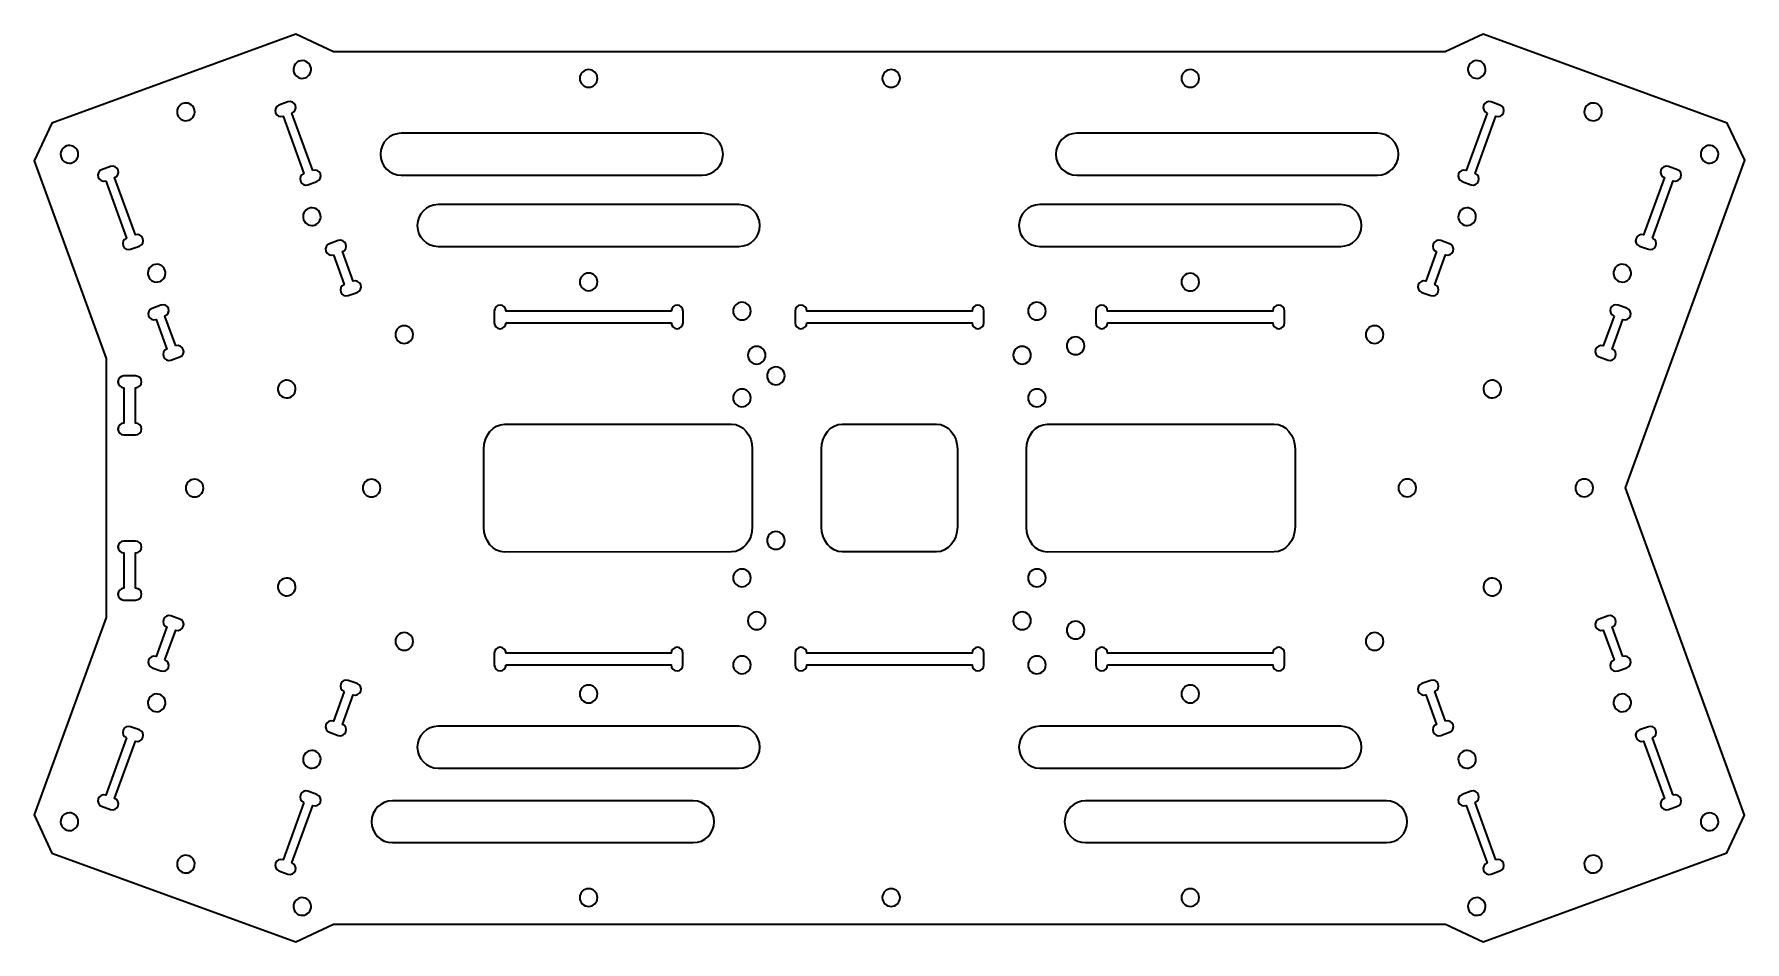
# Model space of a CAD drawing. Header units: inches. Extents: x -170 to 401, y 8 to 582.
# Drawn here: x 110.8 to 400.8, y 7.9 to 161.7 of the extents above; entities that cross this region are included whole.
import ezdxf

# ---------------------------------------------------------------- set-up
doc = ezdxf.new("R2010")
doc.units = ezdxf.units.IN
doc.header["$MEASUREMENT"] = 0
doc.layers.add('VECTOR-CUT', color=7, linetype='Continuous')

# ---------------------------------------------------------------- blocks, each defined once
blk = doc.blocks.new('block 20')
at = {"layer": 'VECTOR-CUT', "color": 7, "lineweight": 35, "true_color": 0xffffff}
for points in [[(350.06, 10.84), (356.46, 7.86), (397.8, 22.91), (400.79, 29.32), (380.61, 84.79), (400.82, 140.33), (397.85, 146.63), (356.46, 161.7), (350.05, 158.72), (161.55, 158.71), (155.14, 161.7), (113.8, 146.65), (110.81, 140.24), (123, 106.75), (123, 62.83), (110.83, 29.35), (113.82, 22.9), (155.15, 7.86), (161.55, 10.84), (350.06, 10.84)], [(231.53, 95.62), (231.53, 95.62)], [(129.07, 75.78), (129.07, 75.78)], [(129.07, 65.78), (129.07, 65.78)]]:
    blk.add_lwpolyline(points, dxfattribs=at)
for points, knots in [([(155.74, 157.13), (156.52, 157.41), (157.38, 157.01), (157.66, 156.23), (157.95, 155.45), (157.55, 154.59), (156.77, 154.31), (155.99, 154.02), (155.13, 154.43), (154.85, 155.21), (154.56, 155.98), (154.96, 156.84), (155.74, 157.13)], [0, 0, 0, 0, 1, 1, 1, 2, 2, 2, 3, 3, 3, 4, 4, 4, 4]), ([(356.79, 155.21), (356.5, 154.43), (355.64, 154.02), (354.86, 154.31), (354.08, 154.59), (353.68, 155.45), (353.97, 156.23), (354.25, 157.01), (355.11, 157.41), (355.89, 157.13), (356.67, 156.84), (357.07, 155.98), (356.79, 155.21)], [0, 0, 0, 0, 1, 1, 1, 2, 2, 2, 3, 3, 3, 4, 4, 4, 4]), ([(206.3, 154.22), (206.3, 153.39), (205.63, 152.72), (204.8, 152.72), (203.98, 152.72), (203.3, 153.39), (203.3, 154.22), (203.3, 155.05), (203.98, 155.72), (204.8, 155.72), (205.63, 155.72), (206.3, 155.05), (206.3, 154.22)], [0, 0, 0, 0, 1, 1, 1, 2, 2, 2, 3, 3, 3, 4, 4, 4, 4]), ([(257.6, 154.22), (257.6, 153.39), (256.93, 152.72), (256.1, 152.72), (255.27, 152.72), (254.6, 153.39), (254.6, 154.22), (254.6, 155.05), (255.27, 155.72), (256.1, 155.72), (256.93, 155.72), (257.6, 155.05), (257.6, 154.22)], [0, 0, 0, 0, 1, 1, 1, 2, 2, 2, 3, 3, 3, 4, 4, 4, 4]), ([(308.31, 154.22), (308.31, 153.39), (307.64, 152.72), (306.81, 152.72), (305.98, 152.72), (305.31, 153.39), (305.31, 154.22), (305.31, 155.05), (305.98, 155.72), (306.81, 155.72), (307.64, 155.72), (308.31, 155.05), (308.31, 154.22)], [0, 0, 0, 0, 1, 1, 1, 2, 2, 2, 3, 3, 3, 4, 4, 4, 4]), ([(136.01, 149.95), (136.79, 150.23), (137.65, 149.83), (137.93, 149.05), (138.21, 148.27), (137.81, 147.41), (137.04, 147.12), (136.26, 146.84), (135.4, 147.24), (135.11, 148.02), (134.83, 148.8), (135.23, 149.66), (136.01, 149.95)], [0, 0, 0, 0, 1, 1, 1, 2, 2, 2, 3, 3, 3, 4, 4, 4, 4]), ([(158.04, 138.61), (158.56, 138.8), (159.13, 138.54), (159.32, 138.02), (159.51, 137.5), (159.24, 136.92), (158.72, 136.74), (158.72, 136.74), (157.22, 136.19), (157.22, 136.19), (156.7, 136), (156.13, 136.27), (155.94, 136.79), (155.75, 137.31), (156.02, 137.88), (156.54, 138.07), (156.54, 138.07), (153, 147.79), (153, 147.79), (152.48, 147.6), (151.9, 147.87), (151.72, 148.39), (151.53, 148.91), (151.79, 149.48), (152.31, 149.67), (152.31, 149.67), (153.82, 150.22), (153.82, 150.22), (154.34, 150.41), (154.91, 150.14), (155.1, 149.62), (155.29, 149.1), (155.02, 148.53), (154.5, 148.34), (154.5, 148.34), (158.04, 138.61), (158.04, 138.61)], [0, 0, 0, 0, 1, 1, 1, 2, 2, 2, 3, 3, 3, 4, 4, 4, 5, 5, 5, 6, 6, 6, 7, 7, 7, 8, 8, 8, 9, 9, 9, 10, 10, 10, 11, 11, 11, 12, 12, 12, 12]), ([(357.13, 148.34), (356.61, 148.53), (356.34, 149.1), (356.53, 149.62), (356.72, 150.14), (357.3, 150.41), (357.82, 150.22), (357.82, 150.22), (359.32, 149.67), (359.32, 149.67), (359.84, 149.48), (360.11, 148.91), (359.92, 148.39), (359.73, 147.87), (359.15, 147.6), (358.64, 147.79), (358.64, 147.79), (355.1, 138.07), (355.1, 138.07), (355.61, 137.88), (355.88, 137.31), (355.69, 136.79), (355.5, 136.27), (354.93, 136), (354.41, 136.19), (354.41, 136.19), (352.91, 136.74), (352.91, 136.74), (352.39, 136.92), (352.12, 137.5), (352.31, 138.02), (352.5, 138.54), (353.07, 138.8), (353.59, 138.61), (353.59, 138.61), (357.13, 148.34), (357.13, 148.34)], [0, 0, 0, 0, 1, 1, 1, 2, 2, 2, 3, 3, 3, 4, 4, 4, 5, 5, 5, 6, 6, 6, 7, 7, 7, 8, 8, 8, 9, 9, 9, 10, 10, 10, 11, 11, 11, 12, 12, 12, 12]), ([(376.52, 148.02), (376.24, 147.24), (375.38, 146.84), (374.6, 147.13), (373.82, 147.41), (373.42, 148.27), (373.7, 149.05), (373.98, 149.83), (374.85, 150.23), (375.62, 149.95), (376.4, 149.66), (376.81, 148.8), (376.52, 148.02)], [0, 0, 0, 0, 1, 1, 1, 2, 2, 2, 3, 3, 3, 4, 4, 4, 4]), ([(116.27, 142.76), (117.05, 143.04), (117.91, 142.64), (118.2, 141.87), (118.48, 141.09), (118.08, 140.23), (117.3, 139.94), (116.52, 139.66), (115.66, 140.06), (115.38, 140.84), (115.09, 141.62), (115.49, 142.48), (116.27, 142.76)], [0, 0, 0, 0, 1, 1, 1, 2, 2, 2, 3, 3, 3, 4, 4, 4, 4]), ([(227.59, 141.35), (227.59, 139.39), (226, 137.81), (224.04, 137.81), (224.04, 137.81), (173.04, 137.81), (173.04, 137.81), (171.09, 137.81), (169.5, 139.39), (169.5, 141.35), (169.5, 141.35), (169.5, 141.35), (169.5, 141.35), (169.5, 143.31), (171.09, 144.9), (173.04, 144.9), (173.04, 144.9), (224.04, 144.9), (224.04, 144.9), (226, 144.9), (227.59, 143.31), (227.59, 141.35), (227.59, 141.35), (227.59, 141.35), (227.59, 141.35)], [0, 0, 0, 0, 1, 1, 1, 2, 2, 2, 3, 3, 3, 4, 4, 4, 5, 5, 5, 6, 6, 6, 7, 7, 7, 8, 8, 8, 8]), ([(342.1, 141.35), (342.1, 139.39), (340.52, 137.81), (338.56, 137.81), (338.56, 137.81), (287.56, 137.81), (287.56, 137.81), (285.6, 137.81), (284.01, 139.39), (284.01, 141.35), (284.01, 141.35), (284.01, 141.35), (284.01, 141.35), (284.01, 143.31), (285.6, 144.9), (287.56, 144.9), (287.56, 144.9), (338.56, 144.9), (338.56, 144.9), (340.52, 144.9), (342.1, 143.31), (342.1, 141.35), (342.1, 141.35), (342.1, 141.35), (342.1, 141.35)], [0, 0, 0, 0, 1, 1, 1, 2, 2, 2, 3, 3, 3, 4, 4, 4, 5, 5, 5, 6, 6, 6, 7, 7, 7, 8, 8, 8, 8]), ([(393.44, 141.87), (393.72, 142.64), (394.58, 143.05), (395.36, 142.76), (396.14, 142.48), (396.54, 141.62), (396.26, 140.84), (395.97, 140.06), (395.11, 139.66), (394.33, 139.94), (393.55, 140.23), (393.15, 141.09), (393.44, 141.87)], [0, 0, 0, 0, 1, 1, 1, 2, 2, 2, 3, 3, 3, 4, 4, 4, 4]), ([(122.93, 136.85), (122.41, 136.66), (121.84, 136.93), (121.65, 137.45), (121.46, 137.97), (121.73, 138.54), (122.24, 138.73), (122.24, 138.73), (123.75, 139.27), (123.75, 139.27), (124.27, 139.46), (124.84, 139.2), (125.03, 138.68), (125.22, 138.16), (124.95, 137.58), (124.43, 137.39), (124.43, 137.39), (127.97, 127.67), (127.97, 127.67), (128.49, 127.86), (129.06, 127.59), (129.25, 127.07), (129.44, 126.55), (129.17, 125.98), (128.65, 125.79), (128.65, 125.79), (127.15, 125.24), (127.15, 125.24), (126.63, 125.06), (126.06, 125.32), (125.87, 125.84), (125.68, 126.36), (125.95, 126.93), (126.47, 127.12), (126.47, 127.12), (122.93, 136.85), (122.93, 136.85)], [0, 0, 0, 0, 1, 1, 1, 2, 2, 2, 3, 3, 3, 4, 4, 4, 5, 5, 5, 6, 6, 6, 7, 7, 7, 8, 8, 8, 9, 9, 9, 10, 10, 10, 11, 11, 11, 12, 12, 12, 12]), ([(385.17, 127.12), (385.68, 126.93), (385.95, 126.36), (385.76, 125.84), (385.57, 125.32), (385, 125.05), (384.48, 125.24), (384.48, 125.24), (382.98, 125.79), (382.98, 125.79), (382.46, 125.98), (382.19, 126.55), (382.38, 127.07), (382.57, 127.59), (383.14, 127.86), (383.66, 127.67), (383.66, 127.67), (387.2, 137.39), (387.2, 137.39), (386.68, 137.58), (386.41, 138.16), (386.6, 138.68), (386.79, 139.2), (387.37, 139.46), (387.89, 139.27), (387.89, 139.27), (389.39, 138.73), (389.39, 138.73), (389.91, 138.54), (390.17, 137.96), (389.99, 137.45), (389.8, 136.93), (389.22, 136.66), (388.7, 136.85), (388.7, 136.85), (385.17, 127.12), (385.17, 127.12)], [0, 0, 0, 0, 1, 1, 1, 2, 2, 2, 3, 3, 3, 4, 4, 4, 5, 5, 5, 6, 6, 6, 7, 7, 7, 8, 8, 8, 9, 9, 9, 10, 10, 10, 11, 11, 11, 12, 12, 12, 12]), ([(157.37, 132.18), (158.15, 132.47), (159.01, 132.06), (159.3, 131.28), (159.58, 130.51), (159.18, 129.65), (158.4, 129.36), (157.62, 129.08), (156.76, 129.48), (156.48, 130.26), (156.19, 131.04), (156.59, 131.9), (157.37, 132.18)], [0, 0, 0, 0, 1, 1, 1, 2, 2, 2, 3, 3, 3, 4, 4, 4, 4]), ([(233.85, 129.27), (233.85, 127.31), (232.26, 125.73), (230.3, 125.73), (230.3, 125.73), (179.3, 125.73), (179.3, 125.73), (177.35, 125.73), (175.76, 127.31), (175.76, 129.27), (175.76, 129.27), (175.76, 129.27), (175.76, 129.27), (175.76, 131.23), (177.35, 132.82), (179.3, 132.82), (179.3, 132.82), (230.3, 132.82), (230.3, 132.82), (232.26, 132.82), (233.85, 131.23), (233.85, 129.27), (233.85, 129.27), (233.85, 129.27), (233.85, 129.27)], [0, 0, 0, 0, 1, 1, 1, 2, 2, 2, 3, 3, 3, 4, 4, 4, 5, 5, 5, 6, 6, 6, 7, 7, 7, 8, 8, 8, 8]), ([(335.85, 129.27), (335.85, 127.31), (334.27, 125.73), (332.31, 125.73), (332.31, 125.73), (281.31, 125.73), (281.31, 125.73), (279.35, 125.73), (277.76, 127.31), (277.76, 129.27), (277.76, 129.27), (277.76, 129.27), (277.76, 129.27), (277.76, 131.23), (279.35, 132.82), (281.31, 132.82), (281.31, 132.82), (332.31, 132.82), (332.31, 132.82), (334.27, 132.82), (335.85, 131.23), (335.85, 129.27), (335.85, 129.27), (335.85, 129.27), (335.85, 129.27)], [0, 0, 0, 0, 1, 1, 1, 2, 2, 2, 3, 3, 3, 4, 4, 4, 5, 5, 5, 6, 6, 6, 7, 7, 7, 8, 8, 8, 8]), ([(355.16, 130.26), (354.87, 129.48), (354.01, 129.08), (353.23, 129.36), (352.46, 129.65), (352.05, 130.51), (352.34, 131.28), (352.62, 132.06), (353.48, 132.47), (354.26, 132.18), (355.04, 131.9), (355.44, 131.04), (355.16, 130.26)], [0, 0, 0, 0, 1, 1, 1, 2, 2, 2, 3, 3, 3, 4, 4, 4, 4]), ([(161.55, 124.3), (161.03, 124.11), (160.45, 124.38), (160.27, 124.9), (160.08, 125.42), (160.34, 125.99), (160.86, 126.18), (160.86, 126.18), (162.37, 126.73), (162.37, 126.73), (162.89, 126.92), (163.46, 126.65), (163.65, 126.13), (163.84, 125.61), (163.57, 125.04), (163.05, 124.85), (163.05, 124.85), (164.88, 119.82), (164.88, 119.82), (165.4, 120.01), (165.97, 119.74), (166.16, 119.22), (166.35, 118.7), (166.08, 118.13), (165.57, 117.94), (165.57, 117.94), (164.06, 117.4), (164.06, 117.4), (163.54, 117.21), (162.97, 117.47), (162.78, 117.99), (162.59, 118.51), (162.86, 119.09), (163.38, 119.27), (163.38, 119.27), (161.55, 124.3), (161.55, 124.3)], [0, 0, 0, 0, 1, 1, 1, 2, 2, 2, 3, 3, 3, 4, 4, 4, 5, 5, 5, 6, 6, 6, 7, 7, 7, 8, 8, 8, 9, 9, 9, 10, 10, 10, 11, 11, 11, 12, 12, 12, 12]), ([(348.58, 124.85), (348.06, 125.04), (347.79, 125.61), (347.98, 126.13), (348.17, 126.65), (348.75, 126.92), (349.27, 126.73), (349.27, 126.73), (350.77, 126.18), (350.77, 126.18), (351.29, 125.99), (351.55, 125.42), (351.37, 124.9), (351.18, 124.38), (350.6, 124.11), (350.08, 124.3), (350.08, 124.3), (348.25, 119.27), (348.25, 119.27), (348.77, 119.09), (349.04, 118.51), (348.85, 117.99), (348.66, 117.47), (348.09, 117.21), (347.57, 117.39), (347.57, 117.39), (346.07, 117.94), (346.07, 117.94), (345.55, 118.13), (345.28, 118.71), (345.47, 119.22), (345.66, 119.74), (346.23, 120.01), (346.75, 119.82), (346.75, 119.82), (348.58, 124.85), (348.58, 124.85)], [0, 0, 0, 0, 1, 1, 1, 2, 2, 2, 3, 3, 3, 4, 4, 4, 5, 5, 5, 6, 6, 6, 7, 7, 7, 8, 8, 8, 9, 9, 9, 10, 10, 10, 11, 11, 11, 12, 12, 12, 12]), ([(131.06, 122.6), (131.84, 122.89), (132.7, 122.49), (132.98, 121.71), (133.27, 120.93), (132.86, 120.07), (132.08, 119.78), (131.31, 119.5), (130.45, 119.9), (130.16, 120.68), (129.88, 121.46), (130.28, 122.32), (131.06, 122.6)], [0, 0, 0, 0, 1, 1, 1, 2, 2, 2, 3, 3, 3, 4, 4, 4, 4]), ([(378.65, 121.71), (378.93, 122.49), (379.79, 122.89), (380.57, 122.61), (381.35, 122.32), (381.75, 121.46), (381.47, 120.68), (381.18, 119.9), (380.32, 119.5), (379.55, 119.79), (378.77, 120.07), (378.37, 120.93), (378.65, 121.71)], [0, 0, 0, 0, 1, 1, 1, 2, 2, 2, 3, 3, 3, 4, 4, 4, 4]), ([(230.8, 116.28), (231.63, 116.28), (232.3, 115.61), (232.3, 114.78), (232.3, 113.95), (231.63, 113.28), (230.8, 113.28), (229.98, 113.28), (229.3, 113.95), (229.3, 114.78), (229.3, 115.61), (229.98, 116.28), (230.8, 116.28)], [0, 0, 0, 0, 1, 1, 1, 2, 2, 2, 3, 3, 3, 4, 4, 4, 4]), ([(280.8, 116.28), (281.63, 116.28), (282.31, 115.61), (282.3, 114.78), (282.31, 113.95), (281.63, 113.28), (280.8, 113.28), (279.98, 113.28), (279.31, 113.95), (279.31, 114.78), (279.31, 115.61), (279.98, 116.28), (280.8, 116.28)], [0, 0, 0, 0, 1, 1, 1, 2, 2, 2, 3, 3, 3, 4, 4, 4, 4]), ([(134.81, 108.88), (135.33, 109.06), (135.9, 108.8), (136.09, 108.28), (136.28, 107.76), (136.01, 107.19), (135.5, 107), (135.5, 107), (133.99, 106.45), (133.99, 106.45), (133.47, 106.26), (132.9, 106.53), (132.71, 107.05), (132.52, 107.57), (132.79, 108.14), (133.31, 108.33), (133.31, 108.33), (131.48, 113.35), (131.48, 113.35), (130.96, 113.17), (130.39, 113.43), (130.2, 113.95), (130.01, 114.47), (130.28, 115.05), (130.79, 115.23), (130.79, 115.23), (132.3, 115.78), (132.3, 115.78), (132.82, 115.97), (133.39, 115.7), (133.58, 115.18), (133.77, 114.67), (133.5, 114.09), (132.98, 113.9), (132.98, 113.9), (134.81, 108.88), (134.81, 108.88)], [0, 0, 0, 0, 1, 1, 1, 2, 2, 2, 3, 3, 3, 4, 4, 4, 5, 5, 5, 6, 6, 6, 7, 7, 7, 8, 8, 8, 9, 9, 9, 10, 10, 10, 11, 11, 11, 12, 12, 12, 12]), ([(190.8, 112.78), (190.8, 112.23), (190.35, 111.78), (189.8, 111.78), (189.25, 111.78), (188.8, 112.23), (188.8, 112.78), (188.8, 112.78), (188.8, 114.78), (188.8, 114.78), (188.8, 115.33), (189.25, 115.78), (189.8, 115.78), (190.35, 115.78), (190.8, 115.33), (190.8, 114.78), (190.8, 114.78), (218.81, 114.78), (218.81, 114.78), (218.81, 115.33), (219.25, 115.78), (219.81, 115.78), (220.36, 115.78), (220.81, 115.33), (220.81, 114.78), (220.81, 114.78), (220.81, 112.78), (220.81, 112.78), (220.81, 112.23), (220.36, 111.78), (219.81, 111.78), (219.25, 111.78), (218.81, 112.23), (218.81, 112.78), (218.81, 112.78), (190.8, 112.78), (190.8, 112.78)], [0, 0, 0, 0, 1, 1, 1, 2, 2, 2, 3, 3, 3, 4, 4, 4, 5, 5, 5, 6, 6, 6, 7, 7, 7, 8, 8, 8, 9, 9, 9, 10, 10, 10, 11, 11, 11, 12, 12, 12, 12]), ([(241.8, 112.78), (241.8, 112.23), (241.35, 111.78), (240.8, 111.78), (240.25, 111.78), (239.8, 112.23), (239.8, 112.78), (239.8, 112.78), (239.8, 114.78), (239.8, 114.78), (239.8, 115.33), (240.25, 115.78), (240.8, 115.78), (241.35, 115.78), (241.8, 115.33), (241.8, 114.78), (241.8, 114.78), (269.81, 114.78), (269.81, 114.78), (269.81, 115.33), (270.25, 115.78), (270.81, 115.78), (271.36, 115.78), (271.81, 115.33), (271.81, 114.78), (271.81, 114.78), (271.81, 112.78), (271.81, 112.78), (271.81, 112.23), (271.36, 111.78), (270.81, 111.78), (270.25, 111.78), (269.81, 112.23), (269.81, 112.78), (269.81, 112.78), (241.8, 112.78), (241.8, 112.78)], [0, 0, 0, 0, 1, 1, 1, 2, 2, 2, 3, 3, 3, 4, 4, 4, 5, 5, 5, 6, 6, 6, 7, 7, 7, 8, 8, 8, 9, 9, 9, 10, 10, 10, 11, 11, 11, 12, 12, 12, 12]), ([(292.8, 112.78), (292.8, 112.23), (292.36, 111.78), (291.8, 111.78), (291.25, 111.78), (290.8, 112.23), (290.8, 112.78), (290.8, 112.78), (290.8, 114.78), (290.8, 114.78), (290.8, 115.33), (291.25, 115.78), (291.8, 115.78), (292.36, 115.78), (292.8, 115.33), (292.8, 114.78), (292.8, 114.78), (320.81, 114.78), (320.81, 114.78), (320.81, 115.33), (321.26, 115.78), (321.81, 115.78), (322.36, 115.78), (322.81, 115.33), (322.81, 114.78), (322.81, 114.78), (322.81, 112.78), (322.81, 112.78), (322.81, 112.23), (322.36, 111.78), (321.81, 111.78), (321.26, 111.78), (320.81, 112.23), (320.81, 112.78), (320.81, 112.78), (292.8, 112.78), (292.8, 112.78)], [0, 0, 0, 0, 1, 1, 1, 2, 2, 2, 3, 3, 3, 4, 4, 4, 5, 5, 5, 6, 6, 6, 7, 7, 7, 8, 8, 8, 9, 9, 9, 10, 10, 10, 11, 11, 11, 12, 12, 12, 12]), ([(378.65, 113.9), (378.13, 114.09), (377.86, 114.67), (378.05, 115.18), (378.24, 115.7), (378.82, 115.97), (379.34, 115.78), (379.34, 115.78), (380.84, 115.24), (380.84, 115.24), (381.36, 115.05), (381.62, 114.47), (381.44, 113.95), (381.25, 113.44), (380.67, 113.17), (380.15, 113.36), (380.15, 113.36), (378.32, 108.33), (378.32, 108.33), (378.84, 108.14), (379.11, 107.57), (378.92, 107.05), (378.73, 106.53), (378.16, 106.26), (377.64, 106.45), (377.64, 106.45), (376.14, 107), (376.14, 107), (375.62, 107.19), (375.35, 107.76), (375.54, 108.28), (375.73, 108.8), (376.3, 109.07), (376.82, 108.88), (376.82, 108.88), (378.65, 113.9), (378.65, 113.9)], [0, 0, 0, 0, 1, 1, 1, 2, 2, 2, 3, 3, 3, 4, 4, 4, 5, 5, 5, 6, 6, 6, 7, 7, 7, 8, 8, 8, 9, 9, 9, 10, 10, 10, 11, 11, 11, 12, 12, 12, 12]), ([(173.54, 112.28), (174.37, 112.28), (175.04, 111.61), (175.04, 110.78), (175.04, 109.95), (174.37, 109.28), (173.54, 109.28), (172.71, 109.28), (172.04, 109.95), (172.04, 110.78), (172.04, 111.61), (172.71, 112.28), (173.54, 112.28)], [0, 0, 0, 0, 1, 1, 1, 2, 2, 2, 3, 3, 3, 4, 4, 4, 4]), ([(338.06, 112.28), (338.88, 112.28), (339.56, 111.61), (339.56, 110.78), (339.56, 109.95), (338.88, 109.28), (338.06, 109.28), (337.23, 109.28), (336.56, 109.95), (336.56, 110.78), (336.56, 111.61), (337.23, 112.28), (338.06, 112.28)], [0, 0, 0, 0, 1, 1, 1, 2, 2, 2, 3, 3, 3, 4, 4, 4, 4]), ([(128.01, 93.78), (128.01, 93.78), (126.01, 93.78), (126.01, 93.78), (125.46, 93.78), (125.01, 94.22), (125.01, 94.78), (125.01, 95.33), (125.46, 95.78), (126.01, 95.78), (126.01, 95.78), (126.01, 101.78), (126.01, 101.78), (125.46, 101.78), (125.01, 102.22), (125.01, 102.78), (125.01, 103.33), (125.46, 103.78), (126.01, 103.78), (126.01, 103.78), (128.01, 103.78), (128.01, 103.78), (128.57, 103.78), (129.01, 103.33), (129.01, 102.78), (129.01, 102.22), (128.57, 101.78), (128.01, 101.78), (128.01, 101.78), (128.01, 95.78), (128.01, 95.78), (128.57, 95.78), (129.01, 95.33), (129.01, 94.78), (129.01, 94.22), (128.57, 93.78), (128.01, 93.78)], [0, 0, 0, 0, 1, 1, 1, 2, 2, 2, 3, 3, 3, 4, 4, 4, 5, 5, 5, 6, 6, 6, 7, 7, 7, 8, 8, 8, 9, 9, 9, 10, 10, 10, 11, 11, 11, 12, 12, 12, 12]), ([(153.11, 102.96), (153.89, 103.25), (154.75, 102.84), (155.03, 102.07), (155.32, 101.29), (154.91, 100.43), (154.14, 100.14), (153.36, 99.86), (152.5, 100.26), (152.21, 101.04), (151.93, 101.82), (152.33, 102.68), (153.11, 102.96)], [0, 0, 0, 0, 1, 1, 1, 2, 2, 2, 3, 3, 3, 4, 4, 4, 4]), ([(229.3, 100.04), (229.3, 100.86), (229.98, 101.54), (230.8, 101.54), (231.63, 101.54), (232.3, 100.86), (232.3, 100.04), (232.3, 99.21), (231.63, 98.54), (230.8, 98.54), (229.98, 98.54), (229.3, 99.21), (229.3, 100.04)], [0, 0, 0, 0, 1, 1, 1, 2, 2, 2, 3, 3, 3, 4, 4, 4, 4]), ([(279.31, 100.04), (279.31, 100.86), (279.98, 101.54), (280.81, 101.54), (281.63, 101.54), (282.31, 100.86), (282.31, 100.04), (282.31, 99.21), (281.64, 98.54), (280.81, 98.54), (279.98, 98.54), (279.31, 99.21), (279.31, 100.04)], [0, 0, 0, 0, 1, 1, 1, 2, 2, 2, 3, 3, 3, 4, 4, 4, 4]), ([(359.42, 101.04), (359.14, 100.26), (358.27, 99.86), (357.5, 100.14), (356.72, 100.43), (356.32, 101.29), (356.6, 102.07), (356.88, 102.84), (357.74, 103.25), (358.52, 102.96), (359.3, 102.68), (359.7, 101.82), (359.42, 101.04)], [0, 0, 0, 0, 1, 1, 1, 2, 2, 2, 3, 3, 3, 4, 4, 4, 4]), ([(229.04, 73.95), (230.99, 73.95), (232.56, 75.85), (232.56, 78.19), (232.56, 78.19), (232.56, 91.39), (232.56, 91.39), (232.56, 93.72), (230.99, 95.62), (229.04, 95.62), (229.04, 95.62), (190.56, 95.59), (190.56, 95.59), (188.62, 95.59), (187.04, 93.7), (187.04, 91.36), (187.04, 91.36), (187.04, 78.16), (187.04, 78.16), (187.04, 75.83), (188.62, 73.93), (190.56, 73.93), (190.56, 73.93), (229.04, 73.95), (229.04, 73.95)], [0, 0, 0, 0, 1, 1, 1, 2, 2, 2, 3, 3, 3, 4, 4, 4, 5, 5, 5, 6, 6, 6, 7, 7, 7, 8, 8, 8, 8]), ([(267.32, 91.38), (267.32, 93.72), (265.74, 95.62), (263.8, 95.62), (263.8, 95.62), (247.81, 95.62), (247.81, 95.62), (245.86, 95.62), (244.29, 93.72), (244.29, 91.38), (244.29, 91.38), (244.29, 78.19), (244.29, 78.19), (244.29, 75.85), (245.86, 73.95), (247.81, 73.95), (247.81, 73.95), (263.8, 73.95), (263.8, 73.95), (265.74, 73.95), (267.32, 75.85), (267.32, 78.19), (267.32, 78.19), (267.32, 91.38), (267.32, 91.38)], [0, 0, 0, 0, 1, 1, 1, 2, 2, 2, 3, 3, 3, 4, 4, 4, 5, 5, 5, 6, 6, 6, 7, 7, 7, 8, 8, 8, 8]), ([(321.05, 73.95), (322.99, 73.95), (324.57, 75.85), (324.57, 78.19), (324.57, 78.19), (324.57, 91.39), (324.57, 91.39), (324.57, 93.72), (322.99, 95.62), (321.05, 95.62), (321.05, 95.62), (282.57, 95.59), (282.57, 95.59), (280.62, 95.59), (279.04, 93.7), (279.04, 91.36), (279.04, 91.36), (279.04, 78.16), (279.04, 78.16), (279.04, 75.83), (280.62, 73.93), (282.57, 73.93), (282.57, 73.93), (321.05, 73.95), (321.05, 73.95)], [0, 0, 0, 0, 1, 1, 1, 2, 2, 2, 3, 3, 3, 4, 4, 4, 5, 5, 5, 6, 6, 6, 7, 7, 7, 8, 8, 8, 8]), ([(139.5, 84.77), (139.5, 83.94), (138.83, 83.27), (138, 83.27), (137.17, 83.27), (136.5, 83.94), (136.5, 84.77), (136.5, 85.6), (137.17, 86.27), (138, 86.27), (138.83, 86.27), (139.5, 85.6), (139.5, 84.77)], [0, 0, 0, 0, 1, 1, 1, 2, 2, 2, 3, 3, 3, 4, 4, 4, 4]), ([(168, 86.27), (168.83, 86.27), (169.5, 85.6), (169.5, 84.77), (169.5, 83.94), (168.83, 83.27), (168, 83.27), (167.17, 83.27), (166.5, 83.94), (166.5, 84.77), (166.5, 85.6), (167.17, 86.27), (168, 86.27)], [0, 0, 0, 0, 1, 1, 1, 2, 2, 2, 3, 3, 3, 4, 4, 4, 4]), ([(343.6, 86.29), (344.43, 86.29), (345.1, 85.62), (345.1, 84.79), (345.1, 83.96), (344.43, 83.29), (343.6, 83.29), (342.77, 83.29), (342.1, 83.96), (342.1, 84.79), (342.1, 85.61), (342.78, 86.29), (343.6, 86.29)], [0, 0, 0, 0, 1, 1, 1, 2, 2, 2, 3, 3, 3, 4, 4, 4, 4]), ([(373.6, 86.29), (374.43, 86.29), (375.1, 85.61), (375.1, 84.79), (375.11, 83.96), (374.43, 83.29), (373.6, 83.29), (372.77, 83.29), (372.1, 83.96), (372.11, 84.79), (372.1, 85.61), (372.77, 86.29), (373.6, 86.29)], [0, 0, 0, 0, 1, 1, 1, 2, 2, 2, 3, 3, 3, 4, 4, 4, 4]), ([(128.01, 67.78), (128.57, 67.78), (129.01, 67.34), (129.01, 66.78), (129.01, 66.23), (128.57, 65.78), (128.01, 65.78), (128.01, 65.78), (126.01, 65.78), (126.01, 65.78), (125.46, 65.78), (125.01, 66.23), (125.01, 66.78), (125.01, 67.33), (125.46, 67.78), (126.01, 67.78), (126.01, 67.78), (126.01, 73.78), (126.01, 73.78), (125.46, 73.78), (125.01, 74.23), (125.01, 74.78), (125.01, 75.33), (125.46, 75.78), (126.01, 75.78), (126.01, 75.78), (128.01, 75.78), (128.01, 75.78), (128.57, 75.78), (129.01, 75.34), (129.01, 74.78), (129.01, 74.23), (128.57, 73.78), (128.01, 73.78), (128.01, 73.78), (128.01, 67.78), (128.01, 67.78)], [0, 0, 0, 0, 1, 1, 1, 2, 2, 2, 3, 3, 3, 4, 4, 4, 5, 5, 5, 6, 6, 6, 7, 7, 7, 8, 8, 8, 9, 9, 9, 10, 10, 10, 11, 11, 11, 12, 12, 12, 12]), ([(152.21, 68.52), (152.5, 69.3), (153.36, 69.7), (154.14, 69.42), (154.91, 69.13), (155.32, 68.27), (155.03, 67.49), (154.75, 66.72), (153.89, 66.31), (153.11, 66.6), (152.33, 66.88), (151.93, 67.74), (152.21, 68.52)], [0, 0, 0, 0, 1, 1, 1, 2, 2, 2, 3, 3, 3, 4, 4, 4, 4]), ([(230.8, 71.04), (231.63, 71.04), (232.3, 70.36), (232.3, 69.54), (232.3, 68.71), (231.63, 68.04), (230.8, 68.04), (229.98, 68.04), (229.3, 68.71), (229.3, 69.54), (229.3, 70.36), (229.98, 71.04), (230.8, 71.04)], [0, 0, 0, 0, 1, 1, 1, 2, 2, 2, 3, 3, 3, 4, 4, 4, 4]), ([(280.81, 71.04), (281.63, 71.04), (282.31, 70.36), (282.31, 69.54), (282.31, 68.71), (281.63, 68.04), (280.81, 68.04), (279.98, 68.04), (279.31, 68.71), (279.31, 69.54), (279.31, 70.36), (279.98, 71.04), (280.81, 71.04)], [0, 0, 0, 0, 1, 1, 1, 2, 2, 2, 3, 3, 3, 4, 4, 4, 4]), ([(358.52, 66.6), (357.74, 66.31), (356.88, 66.72), (356.6, 67.49), (356.32, 68.27), (356.72, 69.13), (357.5, 69.42), (358.27, 69.7), (359.14, 69.3), (359.42, 68.52), (359.7, 67.74), (359.3, 66.88), (358.52, 66.6)], [0, 0, 0, 0, 1, 1, 1, 2, 2, 2, 3, 3, 3, 4, 4, 4, 4]), ([(132.98, 55.66), (133.5, 55.47), (133.77, 54.89), (133.58, 54.37), (133.39, 53.86), (132.82, 53.59), (132.3, 53.78), (132.3, 53.78), (130.79, 54.32), (130.79, 54.32), (130.27, 54.51), (130.01, 55.09), (130.2, 55.61), (130.38, 56.12), (130.96, 56.39), (131.48, 56.2), (131.48, 56.2), (133.31, 61.23), (133.31, 61.23), (132.79, 61.42), (132.52, 61.99), (132.71, 62.51), (132.9, 63.03), (133.47, 63.3), (133.99, 63.11), (133.99, 63.11), (135.49, 62.56), (135.49, 62.56), (136.01, 62.37), (136.28, 61.8), (136.09, 61.28), (135.9, 60.76), (135.33, 60.5), (134.81, 60.68), (134.81, 60.68), (132.98, 55.66), (132.98, 55.66)], [0, 0, 0, 0, 1, 1, 1, 2, 2, 2, 3, 3, 3, 4, 4, 4, 5, 5, 5, 6, 6, 6, 7, 7, 7, 8, 8, 8, 9, 9, 9, 10, 10, 10, 11, 11, 11, 12, 12, 12, 12]), ([(380.15, 56.2), (380.67, 56.39), (381.25, 56.12), (381.44, 55.61), (381.63, 55.09), (381.36, 54.51), (380.84, 54.32), (380.84, 54.32), (379.34, 53.78), (379.34, 53.78), (378.82, 53.59), (378.24, 53.86), (378.05, 54.38), (377.86, 54.89), (378.13, 55.47), (378.65, 55.66), (378.65, 55.66), (376.82, 60.68), (376.82, 60.68), (376.3, 60.5), (375.73, 60.76), (375.54, 61.28), (375.35, 61.8), (375.62, 62.37), (376.14, 62.56), (376.14, 62.56), (377.64, 63.11), (377.64, 63.11), (378.16, 63.3), (378.73, 63.03), (378.92, 62.51), (379.11, 61.99), (378.84, 61.42), (378.32, 61.23), (378.32, 61.23), (380.15, 56.2), (380.15, 56.2)], [0, 0, 0, 0, 1, 1, 1, 2, 2, 2, 3, 3, 3, 4, 4, 4, 5, 5, 5, 6, 6, 6, 7, 7, 7, 8, 8, 8, 9, 9, 9, 10, 10, 10, 11, 11, 11, 12, 12, 12, 12]), ([(173.55, 57.28), (172.72, 57.28), (172.05, 57.95), (172.05, 58.78), (172.05, 59.61), (172.72, 60.28), (173.55, 60.28), (174.37, 60.28), (175.05, 59.61), (175.05, 58.78), (175.05, 57.95), (174.37, 57.28), (173.55, 57.28)], [0, 0, 0, 0, 1, 1, 1, 2, 2, 2, 3, 3, 3, 4, 4, 4, 4]), ([(338.06, 57.28), (337.23, 57.28), (336.56, 57.95), (336.56, 58.78), (336.56, 59.61), (337.23, 60.28), (338.06, 60.28), (338.89, 60.28), (339.56, 59.61), (339.56, 58.78), (339.56, 57.95), (338.89, 57.28), (338.06, 57.28)], [0, 0, 0, 0, 1, 1, 1, 2, 2, 2, 3, 3, 3, 4, 4, 4, 4]), ([(190.8, 54.78), (190.8, 54.23), (190.35, 53.78), (189.8, 53.78), (189.25, 53.78), (188.8, 54.23), (188.8, 54.78), (188.8, 54.78), (188.8, 56.78), (188.8, 56.78), (188.8, 57.33), (189.25, 57.78), (189.8, 57.78), (190.35, 57.78), (190.8, 57.33), (190.8, 56.78), (190.8, 56.78), (218.8, 56.78), (218.8, 56.78), (218.8, 57.33), (219.25, 57.78), (219.8, 57.78), (220.36, 57.78), (220.8, 57.33), (220.8, 56.78), (220.8, 56.78), (220.8, 54.78), (220.8, 54.78), (220.8, 54.23), (220.36, 53.78), (219.8, 53.78), (219.25, 53.78), (218.8, 54.23), (218.8, 54.78), (218.8, 54.78), (190.8, 54.78), (190.8, 54.78)], [0, 0, 0, 0, 1, 1, 1, 2, 2, 2, 3, 3, 3, 4, 4, 4, 5, 5, 5, 6, 6, 6, 7, 7, 7, 8, 8, 8, 9, 9, 9, 10, 10, 10, 11, 11, 11, 12, 12, 12, 12]), ([(230.8, 53.28), (229.98, 53.28), (229.3, 53.95), (229.3, 54.78), (229.3, 55.61), (229.98, 56.28), (230.8, 56.28), (231.63, 56.28), (232.3, 55.61), (232.3, 54.78), (232.3, 53.95), (231.63, 53.28), (230.8, 53.28)], [0, 0, 0, 0, 1, 1, 1, 2, 2, 2, 3, 3, 3, 4, 4, 4, 4]), ([(271.81, 54.78), (271.81, 54.23), (271.36, 53.78), (270.81, 53.78), (270.26, 53.78), (269.81, 54.23), (269.81, 54.78), (269.81, 54.78), (241.8, 54.78), (241.8, 54.78), (241.8, 54.23), (241.36, 53.78), (240.8, 53.78), (240.25, 53.78), (239.8, 54.23), (239.8, 54.78), (239.8, 54.78), (239.8, 56.78), (239.8, 56.78), (239.8, 57.33), (240.25, 57.78), (240.8, 57.78), (241.36, 57.78), (241.8, 57.33), (241.8, 56.78), (241.8, 56.78), (269.81, 56.78), (269.81, 56.78), (269.81, 57.33), (270.26, 57.78), (270.81, 57.78), (271.36, 57.78), (271.81, 57.33), (271.81, 56.78), (271.81, 56.78), (271.81, 54.78), (271.81, 54.78)], [0, 0, 0, 0, 1, 1, 1, 2, 2, 2, 3, 3, 3, 4, 4, 4, 5, 5, 5, 6, 6, 6, 7, 7, 7, 8, 8, 8, 9, 9, 9, 10, 10, 10, 11, 11, 11, 12, 12, 12, 12]), ([(280.8, 53.28), (279.98, 53.28), (279.3, 53.95), (279.31, 54.78), (279.3, 55.61), (279.98, 56.28), (280.81, 56.28), (281.63, 56.28), (282.3, 55.61), (282.3, 54.78), (282.3, 53.95), (281.63, 53.28), (280.8, 53.28)], [0, 0, 0, 0, 1, 1, 1, 2, 2, 2, 3, 3, 3, 4, 4, 4, 4]), ([(292.8, 54.78), (292.8, 54.23), (292.36, 53.78), (291.8, 53.78), (291.25, 53.78), (290.8, 54.23), (290.8, 54.78), (290.8, 54.78), (290.8, 56.78), (290.8, 56.78), (290.8, 57.33), (291.25, 57.78), (291.8, 57.78), (292.36, 57.78), (292.8, 57.33), (292.8, 56.78), (292.8, 56.78), (320.81, 56.78), (320.81, 56.78), (320.81, 57.33), (321.26, 57.78), (321.81, 57.78), (322.36, 57.78), (322.81, 57.33), (322.81, 56.78), (322.81, 56.78), (322.81, 54.78), (322.81, 54.78), (322.81, 54.23), (322.36, 53.78), (321.81, 53.78), (321.26, 53.78), (320.81, 54.23), (320.81, 54.78), (320.81, 54.78), (292.8, 54.78), (292.8, 54.78)], [0, 0, 0, 0, 1, 1, 1, 2, 2, 2, 3, 3, 3, 4, 4, 4, 5, 5, 5, 6, 6, 6, 7, 7, 7, 8, 8, 8, 9, 9, 9, 10, 10, 10, 11, 11, 11, 12, 12, 12, 12]), ([(163.38, 50.28), (162.86, 50.47), (162.59, 51.05), (162.78, 51.57), (162.97, 52.09), (163.54, 52.35), (164.06, 52.16), (164.06, 52.16), (165.57, 51.62), (165.57, 51.62), (166.08, 51.43), (166.35, 50.86), (166.16, 50.34), (165.97, 49.82), (165.4, 49.55), (164.88, 49.74), (164.88, 49.74), (163.05, 44.71), (163.05, 44.71), (163.57, 44.52), (163.84, 43.95), (163.65, 43.43), (163.46, 42.91), (162.89, 42.64), (162.37, 42.83), (162.37, 42.83), (160.86, 43.38), (160.86, 43.38), (160.35, 43.57), (160.08, 44.14), (160.27, 44.66), (160.46, 45.18), (161.03, 45.45), (161.55, 45.26), (161.55, 45.26), (163.38, 50.28), (163.38, 50.28)], [0, 0, 0, 0, 1, 1, 1, 2, 2, 2, 3, 3, 3, 4, 4, 4, 5, 5, 5, 6, 6, 6, 7, 7, 7, 8, 8, 8, 9, 9, 9, 10, 10, 10, 11, 11, 11, 12, 12, 12, 12]), ([(350.08, 45.26), (350.6, 45.45), (351.18, 45.18), (351.37, 44.66), (351.55, 44.14), (351.29, 43.57), (350.77, 43.38), (350.77, 43.38), (349.27, 42.83), (349.27, 42.83), (348.75, 42.64), (348.17, 42.91), (347.98, 43.43), (347.79, 43.95), (348.06, 44.52), (348.58, 44.71), (348.58, 44.71), (346.75, 49.74), (346.75, 49.74), (346.23, 49.55), (345.66, 49.82), (345.47, 50.34), (345.28, 50.86), (345.55, 51.43), (346.07, 51.62), (346.07, 51.62), (347.57, 52.16), (347.57, 52.16), (348.09, 52.35), (348.66, 52.09), (348.85, 51.57), (349.04, 51.05), (348.77, 50.47), (348.25, 50.29), (348.25, 50.29), (350.08, 45.26), (350.08, 45.26)], [0, 0, 0, 0, 1, 1, 1, 2, 2, 2, 3, 3, 3, 4, 4, 4, 5, 5, 5, 6, 6, 6, 7, 7, 7, 8, 8, 8, 9, 9, 9, 10, 10, 10, 11, 11, 11, 12, 12, 12, 12]), ([(130.16, 48.88), (130.45, 49.65), (131.31, 50.06), (132.08, 49.77), (132.86, 49.49), (133.27, 48.63), (132.98, 47.85), (132.7, 47.07), (131.84, 46.67), (131.06, 46.95), (130.28, 47.24), (129.88, 48.1), (130.16, 48.88)], [0, 0, 0, 0, 1, 1, 1, 2, 2, 2, 3, 3, 3, 4, 4, 4, 4]), ([(379.55, 49.77), (380.33, 50.06), (381.19, 49.65), (381.47, 48.88), (381.75, 48.1), (381.35, 47.24), (380.57, 46.95), (379.79, 46.67), (378.93, 47.07), (378.65, 47.85), (378.37, 48.63), (378.77, 49.49), (379.55, 49.77)], [0, 0, 0, 0, 1, 1, 1, 2, 2, 2, 3, 3, 3, 4, 4, 4, 4]), ([(126.47, 42.44), (125.95, 42.62), (125.68, 43.2), (125.87, 43.72), (126.06, 44.24), (126.63, 44.5), (127.15, 44.31), (127.15, 44.31), (128.65, 43.77), (128.65, 43.77), (129.17, 43.58), (129.44, 43.01), (129.25, 42.49), (129.06, 41.97), (128.49, 41.7), (127.97, 41.89), (127.97, 41.89), (124.43, 32.16), (124.43, 32.16), (124.95, 31.97), (125.22, 31.4), (125.03, 30.88), (124.84, 30.36), (124.27, 30.1), (123.75, 30.28), (123.75, 30.28), (122.24, 30.83), (122.24, 30.83), (121.73, 31.02), (121.46, 31.59), (121.65, 32.11), (121.84, 32.63), (122.41, 32.9), (122.93, 32.71), (122.93, 32.71), (126.47, 42.44), (126.47, 42.44)], [0, 0, 0, 0, 1, 1, 1, 2, 2, 2, 3, 3, 3, 4, 4, 4, 5, 5, 5, 6, 6, 6, 7, 7, 7, 8, 8, 8, 9, 9, 9, 10, 10, 10, 11, 11, 11, 12, 12, 12, 12]), ([(233.85, 40.85), (233.85, 38.89), (232.26, 37.3), (230.3, 37.3), (230.3, 37.3), (179.3, 37.3), (179.3, 37.3), (177.35, 37.3), (175.76, 38.89), (175.76, 40.85), (175.76, 40.85), (175.76, 40.85), (175.76, 40.85), (175.76, 42.8), (177.35, 44.39), (179.3, 44.39), (179.3, 44.39), (230.3, 44.39), (230.3, 44.39), (232.26, 44.39), (233.85, 42.8), (233.85, 40.85), (233.85, 40.85), (233.85, 40.85), (233.85, 40.85)], [0, 0, 0, 0, 1, 1, 1, 2, 2, 2, 3, 3, 3, 4, 4, 4, 5, 5, 5, 6, 6, 6, 7, 7, 7, 8, 8, 8, 8]), ([(335.85, 40.85), (335.85, 38.89), (334.27, 37.3), (332.31, 37.3), (332.31, 37.3), (281.31, 37.3), (281.31, 37.3), (279.35, 37.3), (277.76, 38.89), (277.76, 40.85), (277.76, 40.85), (277.76, 40.85), (277.76, 40.85), (277.76, 42.8), (279.35, 44.39), (281.31, 44.39), (281.31, 44.39), (332.31, 44.39), (332.31, 44.39), (334.27, 44.39), (335.85, 42.8), (335.85, 40.85), (335.85, 40.85), (335.85, 40.85), (335.85, 40.85)], [0, 0, 0, 0, 1, 1, 1, 2, 2, 2, 3, 3, 3, 4, 4, 4, 5, 5, 5, 6, 6, 6, 7, 7, 7, 8, 8, 8, 8]), ([(388.7, 32.71), (389.22, 32.9), (389.8, 32.63), (389.99, 32.11), (390.18, 31.59), (389.91, 31.02), (389.39, 30.83), (389.39, 30.83), (387.89, 30.29), (387.89, 30.29), (387.37, 30.1), (386.79, 30.36), (386.6, 30.88), (386.41, 31.4), (386.68, 31.98), (387.2, 32.16), (387.2, 32.16), (383.66, 41.89), (383.66, 41.89), (383.14, 41.7), (382.57, 41.97), (382.38, 42.49), (382.19, 43.01), (382.46, 43.58), (382.98, 43.77), (382.98, 43.77), (384.48, 44.31), (384.48, 44.31), (385, 44.5), (385.57, 44.24), (385.76, 43.72), (385.95, 43.2), (385.69, 42.62), (385.17, 42.44), (385.17, 42.44), (388.7, 32.71), (388.7, 32.71)], [0, 0, 0, 0, 1, 1, 1, 2, 2, 2, 3, 3, 3, 4, 4, 4, 5, 5, 5, 6, 6, 6, 7, 7, 7, 8, 8, 8, 9, 9, 9, 10, 10, 10, 11, 11, 11, 12, 12, 12, 12]), ([(156.48, 39.3), (156.76, 40.08), (157.62, 40.48), (158.4, 40.2), (159.18, 39.91), (159.58, 39.05), (159.3, 38.28), (159.01, 37.5), (158.15, 37.09), (157.37, 37.38), (156.59, 37.66), (156.19, 38.52), (156.48, 39.3)], [0, 0, 0, 0, 1, 1, 1, 2, 2, 2, 3, 3, 3, 4, 4, 4, 4]), ([(354.26, 37.38), (353.48, 37.09), (352.62, 37.5), (352.34, 38.27), (352.05, 39.05), (352.46, 39.91), (353.23, 40.2), (354.01, 40.48), (354.87, 40.08), (355.16, 39.3), (355.44, 38.52), (355.04, 37.66), (354.26, 37.38)], [0, 0, 0, 0, 1, 1, 1, 2, 2, 2, 3, 3, 3, 4, 4, 4, 4]), ([(156.54, 31.49), (156.02, 31.68), (155.75, 32.25), (155.94, 32.77), (156.13, 33.29), (156.7, 33.56), (157.22, 33.37), (157.22, 33.37), (158.72, 32.82), (158.72, 32.82), (159.24, 32.64), (159.51, 32.06), (159.32, 31.54), (159.13, 31.02), (158.56, 30.76), (158.04, 30.94), (158.04, 30.94), (154.5, 21.22), (154.5, 21.22), (155.02, 21.03), (155.29, 20.46), (155.1, 19.94), (154.91, 19.42), (154.34, 19.15), (153.82, 19.34), (153.82, 19.34), (152.31, 19.89), (152.31, 19.89), (151.79, 20.08), (151.53, 20.65), (151.72, 21.17), (151.9, 21.69), (152.48, 21.96), (153, 21.77), (153, 21.77), (156.54, 31.49), (156.54, 31.49)], [0, 0, 0, 0, 1, 1, 1, 2, 2, 2, 3, 3, 3, 4, 4, 4, 5, 5, 5, 6, 6, 6, 7, 7, 7, 8, 8, 8, 9, 9, 9, 10, 10, 10, 11, 11, 11, 12, 12, 12, 12]), ([(358.63, 21.77), (359.15, 21.95), (359.73, 21.69), (359.92, 21.17), (360.11, 20.65), (359.84, 20.08), (359.32, 19.89), (359.32, 19.89), (357.82, 19.34), (357.82, 19.34), (357.3, 19.15), (356.72, 19.42), (356.53, 19.94), (356.35, 20.46), (356.61, 21.03), (357.13, 21.22), (357.13, 21.22), (353.59, 30.94), (353.59, 30.94), (353.07, 30.76), (352.5, 31.02), (352.31, 31.54), (352.12, 32.06), (352.39, 32.63), (352.91, 32.82), (352.91, 32.82), (354.41, 33.37), (354.41, 33.37), (354.93, 33.56), (355.5, 33.29), (355.69, 32.77), (355.88, 32.25), (355.61, 31.68), (355.1, 31.49), (355.1, 31.49), (358.63, 21.77), (358.63, 21.77)], [0, 0, 0, 0, 1, 1, 1, 2, 2, 2, 3, 3, 3, 4, 4, 4, 5, 5, 5, 6, 6, 6, 7, 7, 7, 8, 8, 8, 9, 9, 9, 10, 10, 10, 11, 11, 11, 12, 12, 12, 12]), ([(115.38, 28.72), (115.66, 29.49), (116.52, 29.9), (117.3, 29.62), (118.08, 29.33), (118.48, 28.47), (118.2, 27.69), (117.91, 26.91), (117.05, 26.51), (116.27, 26.79), (115.49, 27.08), (115.09, 27.94), (115.38, 28.72)], [0, 0, 0, 0, 1, 1, 1, 2, 2, 2, 3, 3, 3, 4, 4, 4, 4]), ([(226.09, 28.21), (226.09, 26.25), (224.5, 24.66), (222.54, 24.66), (222.54, 24.66), (171.54, 24.66), (171.54, 24.66), (169.59, 24.66), (168, 26.25), (168, 28.21), (168, 28.21), (168, 28.21), (168, 28.21), (168, 30.16), (169.59, 31.75), (171.54, 31.75), (171.54, 31.75), (222.54, 31.75), (222.54, 31.75), (224.5, 31.75), (226.09, 30.16), (226.09, 28.21), (226.09, 28.21), (226.09, 28.21), (226.09, 28.21)], [0, 0, 0, 0, 1, 1, 1, 2, 2, 2, 3, 3, 3, 4, 4, 4, 5, 5, 5, 6, 6, 6, 7, 7, 7, 8, 8, 8, 8]), ([(343.6, 28.21), (343.6, 26.25), (342.02, 24.66), (340.06, 24.66), (340.06, 24.66), (289.06, 24.66), (289.06, 24.66), (287.1, 24.66), (285.51, 26.25), (285.51, 28.21), (285.51, 28.21), (285.51, 28.21), (285.51, 28.21), (285.51, 30.16), (287.1, 31.75), (289.06, 31.75), (289.06, 31.75), (340.06, 31.75), (340.06, 31.75), (342.02, 31.75), (343.6, 30.16), (343.6, 28.21), (343.6, 28.21), (343.6, 28.21), (343.6, 28.21)], [0, 0, 0, 0, 1, 1, 1, 2, 2, 2, 3, 3, 3, 4, 4, 4, 5, 5, 5, 6, 6, 6, 7, 7, 7, 8, 8, 8, 8]), ([(394.33, 29.61), (395.11, 29.9), (395.97, 29.5), (396.25, 28.72), (396.54, 27.94), (396.14, 27.08), (395.36, 26.79), (394.58, 26.51), (393.72, 26.91), (393.44, 27.69), (393.15, 28.47), (393.56, 29.33), (394.33, 29.61)], [0, 0, 0, 0, 1, 1, 1, 2, 2, 2, 3, 3, 3, 4, 4, 4, 4]), ([(135.11, 21.54), (135.4, 22.31), (136.26, 22.72), (137.04, 22.43), (137.81, 22.15), (138.21, 21.29), (137.93, 20.51), (137.65, 19.73), (136.79, 19.33), (136.01, 19.61), (135.23, 19.9), (134.83, 20.76), (135.11, 21.54)], [0, 0, 0, 0, 1, 1, 1, 2, 2, 2, 3, 3, 3, 4, 4, 4, 4]), ([(375.62, 19.61), (374.84, 19.33), (373.98, 19.73), (373.7, 20.51), (373.42, 21.29), (373.82, 22.15), (374.6, 22.43), (375.38, 22.71), (376.24, 22.31), (376.52, 21.54), (376.81, 20.76), (376.4, 19.9), (375.62, 19.61)], [0, 0, 0, 0, 1, 1, 1, 2, 2, 2, 3, 3, 3, 4, 4, 4, 4]), ([(154.85, 14.35), (155.13, 15.13), (155.99, 15.53), (156.77, 15.25), (157.55, 14.97), (157.95, 14.11), (157.66, 13.33), (157.38, 12.55), (156.52, 12.15), (155.74, 12.43), (154.96, 12.71), (154.56, 13.57), (154.85, 14.35)], [0, 0, 0, 0, 1, 1, 1, 2, 2, 2, 3, 3, 3, 4, 4, 4, 4]), ([(206.3, 15.34), (206.3, 14.51), (205.63, 13.84), (204.8, 13.84), (203.97, 13.84), (203.3, 14.51), (203.3, 15.34), (203.3, 16.17), (203.97, 16.84), (204.8, 16.84), (205.63, 16.84), (206.3, 16.17), (206.3, 15.34)], [0, 0, 0, 0, 1, 1, 1, 2, 2, 2, 3, 3, 3, 4, 4, 4, 4]), ([(257.6, 15.34), (257.6, 14.51), (256.93, 13.84), (256.1, 13.84), (255.27, 13.84), (254.6, 14.51), (254.6, 15.34), (254.6, 16.17), (255.27, 16.84), (256.1, 16.84), (256.93, 16.84), (257.6, 16.17), (257.6, 15.34)], [0, 0, 0, 0, 1, 1, 1, 2, 2, 2, 3, 3, 3, 4, 4, 4, 4]), ([(308.31, 15.34), (308.31, 14.51), (307.64, 13.84), (306.81, 13.84), (305.98, 13.84), (305.31, 14.51), (305.31, 15.34), (305.31, 16.17), (305.98, 16.84), (306.81, 16.84), (307.64, 16.84), (308.31, 16.17), (308.31, 15.34)], [0, 0, 0, 0, 1, 1, 1, 2, 2, 2, 3, 3, 3, 4, 4, 4, 4]), ([(355.89, 12.43), (355.11, 12.15), (354.25, 12.55), (353.97, 13.33), (353.69, 14.11), (354.09, 14.97), (354.86, 15.25), (355.64, 15.53), (356.5, 15.13), (356.79, 14.35), (357.07, 13.57), (356.67, 12.71), (355.89, 12.43)], [0, 0, 0, 0, 1, 1, 1, 2, 2, 2, 3, 3, 3, 4, 4, 4, 4])]:
    blk.add_open_spline(points, degree=3, knots=knots, dxfattribs=at)
at = {"layer": 'VECTOR-CUT', "color": 250, "lineweight": 35, "true_color": 0x231f20}
for points in [[(206.3, 119.7), (206.3, 118.87), (205.63, 118.2), (204.8, 118.2), (203.98, 118.2), (203.3, 118.87), (203.3, 119.7), (203.3, 120.52), (203.98, 121.2), (204.8, 121.2), (205.63, 121.2), (206.3, 120.52), (206.3, 119.7)], [(308.31, 119.69), (308.31, 118.87), (307.64, 118.19), (306.81, 118.19), (305.98, 118.19), (305.31, 118.87), (305.31, 119.69), (305.31, 120.52), (305.98, 121.19), (306.81, 121.19), (307.64, 121.19), (308.31, 120.52), (308.31, 119.69)], [(285.86, 108.89), (285.86, 109.71), (286.53, 110.39), (287.36, 110.39), (288.19, 110.39), (288.86, 109.71), (288.86, 108.89), (288.86, 108.06), (288.19, 107.39), (287.36, 107.39), (286.53, 107.39), (285.86, 108.06), (285.86, 108.89)], [(234.8, 107.29), (234.8, 106.46), (234.13, 105.79), (233.3, 105.79), (232.47, 105.79), (231.8, 106.46), (231.8, 107.29), (231.8, 108.11), (232.47, 108.79), (233.3, 108.79), (234.13, 108.79), (234.8, 108.11), (234.8, 107.29)], [(279.8, 107.29), (279.8, 106.46), (279.13, 105.79), (278.3, 105.79), (277.47, 105.79), (276.8, 106.46), (276.8, 107.29), (276.8, 108.11), (277.47, 108.79), (278.3, 108.79), (279.13, 108.79), (279.8, 108.11), (279.8, 107.29)], [(235.06, 103.79), (235.06, 104.61), (235.73, 105.29), (236.56, 105.29), (237.39, 105.29), (238.06, 104.61), (238.06, 103.79), (238.06, 102.96), (237.39, 102.29), (236.56, 102.29), (235.73, 102.29), (235.06, 102.96), (235.06, 103.79)], [(235.06, 75.89), (235.06, 76.71), (235.73, 77.39), (236.56, 77.39), (237.39, 77.39), (238.06, 76.71), (238.06, 75.89), (238.06, 75.06), (237.39, 74.39), (236.56, 74.39), (235.73, 74.39), (235.06, 75.06), (235.06, 75.89)], [(234.8, 62.29), (234.8, 61.46), (234.13, 60.79), (233.3, 60.79), (232.47, 60.79), (231.8, 61.46), (231.8, 62.29), (231.8, 63.11), (232.47, 63.79), (233.3, 63.79), (234.13, 63.79), (234.8, 63.11), (234.8, 62.29)], [(279.8, 62.29), (279.8, 61.46), (279.13, 60.79), (278.3, 60.79), (277.47, 60.79), (276.8, 61.46), (276.8, 62.29), (276.8, 63.11), (277.47, 63.79), (278.3, 63.79), (279.13, 63.79), (279.8, 63.11), (279.8, 62.29)], [(285.86, 60.69), (285.86, 61.51), (286.53, 62.19), (287.36, 62.19), (288.19, 62.19), (288.86, 61.51), (288.86, 60.69), (288.86, 59.86), (288.19, 59.19), (287.36, 59.19), (286.53, 59.19), (285.86, 59.86), (285.86, 60.69)], [(206.3, 49.86), (206.3, 49.04), (205.63, 48.36), (204.8, 48.36), (203.97, 48.36), (203.3, 49.04), (203.3, 49.86), (203.3, 50.69), (203.97, 51.36), (204.8, 51.36), (205.63, 51.36), (206.3, 50.69), (206.3, 49.86)], [(308.31, 49.86), (308.31, 49.04), (307.63, 48.36), (306.81, 48.36), (305.98, 48.36), (305.31, 49.04), (305.31, 49.86), (305.31, 50.69), (305.98, 51.36), (306.81, 51.36), (307.63, 51.36), (308.31, 50.69), (308.31, 49.86)]]:
    blk.add_open_spline(points, degree=3, knots=[0, 0, 0, 0, 1, 1, 1, 2, 2, 2, 3, 3, 3, 4, 4, 4, 4], dxfattribs=at)

msp = doc.modelspace()

# ---------------------------------------------------------------- block references
at = {"layer": 'VECTOR-CUT'}
msp.add_blockref('block 20', (0, 0), dxfattribs=at)

doc.saveas('drawing.dxf')
